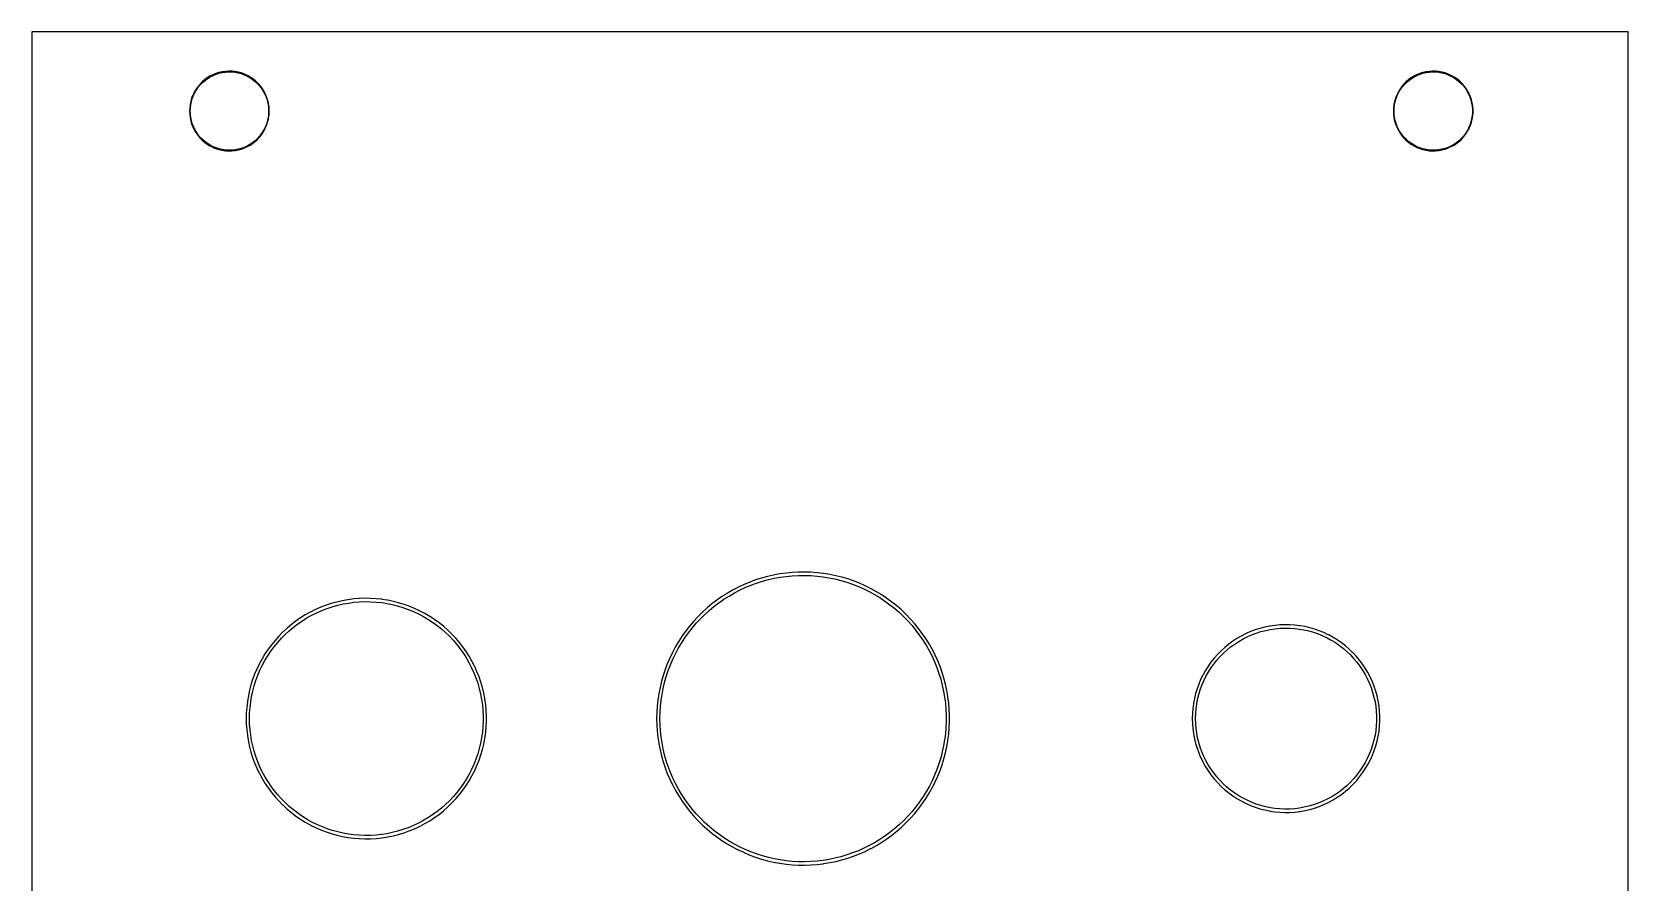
# Model space of a CAD drawing. Extents: x 1 to 62, y 0 to 129.
# Drawn here: x 1.3 to 61.9, y 96.6 to 128.8 of the extents above; entities that cross this region are included whole.
import ezdxf

# ---------------------------------------------------------------- set-up
doc = ezdxf.new("R2010")
doc.units = 0

msp = doc.modelspace()

# ---------------------------------------------------------------- linework, layer by layer
at = {"color": 34, "true_color": 0x008000}
for points in [[(1.27, 0.3175, 0), (61.88964, 0.3175, 0), (61.88964, 128.81864, 0), (1.27, 128.81864, 0), (1.27, 0.3175, 0)], [(8.61821, 127.32257, 0), (8.4963, 127.30479, 0), (8.49236, 127.30417, 0), (8.37299, 127.27623, 0), (8.25615, 127.24067, 0), (8.14185, 127.19495, 0), (8.13831, 127.19315, 0), (8.02909, 127.13727, 0), (7.92495, 127.07377, 0), (7.82843, 127.00011, 0), (7.73445, 126.91883, 0), (7.64528, 126.82966, 0), (7.56908, 126.73568, 0), (7.49796, 126.63662, 0), (7.43446, 126.52994, 0), (7.43266, 126.5264, 0), (7.38186, 126.41464, 0), (7.33614, 126.30034, 0), (7.30312, 126.1835, 0), (7.27772, 126.06412, 0), (7.27709, 126.0602, 0), (7.26186, 125.93828, 0), (7.25678, 125.81636, 0), (7.26186, 125.69443, 0), (7.27709, 125.57252, 0), (7.27772, 125.56859, 0), (7.30312, 125.44921, 0), (7.33614, 125.33237, 0), (7.38186, 125.21807, 0), (7.43266, 125.10631, 0), (7.43446, 125.10277, 0), (7.49796, 124.99609, 0), (7.56908, 124.89703, 0), (7.64528, 124.80305, 0), (7.73445, 124.71388, 0), (7.82843, 124.6326, 0), (7.92495, 124.55894, 0), (8.02909, 124.49544, 0), (8.13831, 124.43956, 0), (8.14185, 124.43776, 0), (8.25615, 124.39204, 0), (8.37299, 124.35648, 0), (8.49236, 124.32854, 0), (8.4963, 124.32792, 0), (8.61821, 124.31013, 0), (8.74014, 124.30252, 0), (8.86206, 124.30506, 0), (8.98398, 124.31776, 0), (8.9879, 124.31838, 0), (9.10981, 124.34124, 0), (9.22666, 124.37172, 0), (9.34096, 124.4149, 0), (9.45271, 124.4657, 0), (9.45626, 124.4675, 0), (9.56293, 124.52592, 0), (9.66454, 124.5945, 0), (9.76106, 124.6707, 0), (9.84995, 124.75452, 0), (9.85277, 124.75733, 0), (9.93404, 124.84877, 0), (10.01024, 124.94529, 0), (10.07629, 125.04943, 0), (10.13217, 125.15865, 0), (10.13397, 125.16219, 0), (10.18477, 125.27395, 0), (10.22287, 125.38825, 0), (10.25334, 125.50763, 0), (10.27366, 125.62955, 0), (10.2743, 125.63348, 0), (10.28445, 125.75539, 0), (10.28445, 125.87732, 0), (10.2743, 125.99924, 0), (10.27366, 126.00316, 0), (10.25334, 126.12508, 0), (10.22287, 126.24446, 0), (10.18477, 126.35876, 0), (10.13397, 126.47052, 0), (10.13217, 126.47406, 0), (10.07629, 126.58328, 0), (10.01024, 126.68742, 0), (9.93404, 126.78394, 0), (9.85277, 126.87538, 0), (9.84995, 126.87819, 0), (9.76106, 126.96201, 0), (9.66454, 127.03821, 0), (9.56293, 127.10679, 0), (9.45626, 127.16521, 0), (9.45271, 127.16701, 0), (9.34096, 127.21781, 0), (9.22666, 127.26099, 0), (9.10981, 127.29147, 0), (8.9879, 127.31433, 0), (8.98398, 127.31495, 0), (8.86206, 127.32766, 0), (8.74014, 127.3302, 0), (8.61821, 127.32257, 0)], [(8.98258, 124.343, 0), (8.86206, 124.33045, 0), (8.74014, 124.32792, 0), (8.61821, 124.33553, 0), (8.49967, 124.35282, 0), (8.38083, 124.38063, 0), (8.26399, 124.41619, 0), (8.14984, 124.46185, 0), (8.04402, 124.51599, 0), (7.93988, 124.57949, 0), (7.84336, 124.65315, 0), (7.74938, 124.73443, 0), (7.66583, 124.81798, 0), (7.58963, 124.91196, 0), (7.51851, 125.01102, 0), (7.45582, 125.11634, 0), (7.40601, 125.22592, 0), (7.36029, 125.34022, 0), (7.32727, 125.45706, 0), (7.30219, 125.57496, 0), (7.28725, 125.69443, 0), (7.28218, 125.81636, 0), (7.28725, 125.93828, 0), (7.30218, 126.05774, 0), (7.32727, 126.17565, 0), (7.36029, 126.29249, 0), (7.40601, 126.40679, 0), (7.45582, 126.51637, 0), (7.51851, 126.62169, 0), (7.58963, 126.72075, 0), (7.66583, 126.81473, 0), (7.74938, 126.89828, 0), (7.84336, 126.97956, 0), (7.93988, 127.05322, 0), (8.04402, 127.11672, 0), (8.14984, 127.17086, 0), (8.26399, 127.21652, 0), (8.38083, 127.25208, 0), (8.49967, 127.27989, 0), (8.61821, 127.29718, 0), (8.74014, 127.3048, 0), (8.86206, 127.30226, 0), (8.98258, 127.28971, 0), (9.10197, 127.26732, 0), (9.21881, 127.23684, 0), (9.33311, 127.19366, 0), (9.44338, 127.14354, 0), (9.54801, 127.08624, 0), (9.6496, 127.01766, 0), (9.74613, 126.94146, 0), (9.8331, 126.85946, 0), (9.9135, 126.76901, 0), (9.98969, 126.67249, 0), (10.05574, 126.56835, 0), (10.10982, 126.46265, 0), (10.16062, 126.35091, 0), (10.19872, 126.23661, 0), (10.2292, 126.11723, 0), (10.2489, 125.99906, 0), (10.25905, 125.87732, 0), (10.25905, 125.75539, 0), (10.24889, 125.63364, 0), (10.2292, 125.51548, 0), (10.19872, 125.3961, 0), (10.16062, 125.2818, 0), (10.10981, 125.17004, 0), (10.05574, 125.06436, 0), (9.98969, 124.96022, 0), (9.9135, 124.8637, 0), (9.8331, 124.77325, 0), (9.74613, 124.69125, 0), (9.6496, 124.61505, 0), (9.54801, 124.54647, 0), (9.44338, 124.48917, 0), (9.33311, 124.43905, 0), (9.21881, 124.39587, 0), (9.10197, 124.36539, 0), (8.98258, 124.343, 0)], [(54.33822, 127.32257, 0), (54.2163, 127.30479, 0), (54.21237, 127.30417, 0), (54.09299, 127.27623, 0), (53.97615, 127.24067, 0), (53.86185, 127.19495, 0), (53.85831, 127.19315, 0), (53.74909, 127.13727, 0), (53.64495, 127.07377, 0), (53.54843, 127.00011, 0), (53.45445, 126.91883, 0), (53.36528, 126.82966, 0), (53.28908, 126.73568, 0), (53.21796, 126.63662, 0), (53.15446, 126.52994, 0), (53.15266, 126.5264, 0), (53.10186, 126.41464, 0), (53.05614, 126.30034, 0), (53.02312, 126.1835, 0), (52.99772, 126.06412, 0), (52.9971, 126.0602, 0), (52.98185, 125.93828, 0), (52.97677, 125.81636, 0), (52.98185, 125.69443, 0), (52.9971, 125.57252, 0), (52.99772, 125.56859, 0), (53.02312, 125.44921, 0), (53.05614, 125.33237, 0), (53.10186, 125.21807, 0), (53.15266, 125.10631, 0), (53.15446, 125.10277, 0), (53.21796, 124.99609, 0), (53.28908, 124.89703, 0), (53.36528, 124.80305, 0), (53.45445, 124.71388, 0), (53.54843, 124.6326, 0), (53.64495, 124.55894, 0), (53.74909, 124.49544, 0), (53.85831, 124.43956, 0), (53.86185, 124.43776, 0), (53.97615, 124.39204, 0), (54.09299, 124.35648, 0), (54.21237, 124.32854, 0), (54.2163, 124.32792, 0), (54.33822, 124.31013, 0), (54.46014, 124.30252, 0), (54.58205, 124.30506, 0), (54.70398, 124.31776, 0), (54.7079, 124.31838, 0), (54.82982, 124.34124, 0), (54.94666, 124.37172, 0), (55.06096, 124.4149, 0), (55.17272, 124.4657, 0), (55.17626, 124.4675, 0), (55.28294, 124.52592, 0), (55.38454, 124.5945, 0), (55.48106, 124.6707, 0), (55.56996, 124.75452, 0), (55.57277, 124.75733, 0), (55.65405, 124.84877, 0), (55.73025, 124.94529, 0), (55.79629, 125.04943, 0), (55.85217, 125.15865, 0), (55.85397, 125.16219, 0), (55.90477, 125.27395, 0), (55.94287, 125.38825, 0), (55.97335, 125.50763, 0), (55.99367, 125.62955, 0), (55.9943, 125.63348, 0), (56.00446, 125.75539, 0), (56.00446, 125.87732, 0), (55.9943, 125.99924, 0), (55.99367, 126.00316, 0), (55.97335, 126.12508, 0), (55.94287, 126.24446, 0), (55.90477, 126.35876, 0), (55.85397, 126.47052, 0), (55.85217, 126.47406, 0), (55.79629, 126.58328, 0), (55.73025, 126.68742, 0), (55.65405, 126.78394, 0), (55.57277, 126.87538, 0), (55.56996, 126.87819, 0), (55.48106, 126.96201, 0), (55.38454, 127.03821, 0), (55.28294, 127.10679, 0), (55.17626, 127.16521, 0), (55.17272, 127.16701, 0), (55.06096, 127.21781, 0), (54.94666, 127.26099, 0), (54.82982, 127.29147, 0), (54.7079, 127.31433, 0), (54.70398, 127.31495, 0), (54.58205, 127.32766, 0), (54.46014, 127.3302, 0), (54.33822, 127.32257, 0)], [(54.70258, 124.343, 0), (54.58205, 124.33045, 0), (54.46014, 124.32792, 0), (54.33822, 124.33553, 0), (54.21967, 124.35282, 0), (54.10084, 124.38063, 0), (53.984, 124.41619, 0), (53.8698, 124.46187, 0), (53.76402, 124.51599, 0), (53.65988, 124.57949, 0), (53.56336, 124.65315, 0), (53.46938, 124.73443, 0), (53.38583, 124.81798, 0), (53.30963, 124.91196, 0), (53.23851, 125.01102, 0), (53.17582, 125.11634, 0), (53.12601, 125.22592, 0), (53.08029, 125.34022, 0), (53.04727, 125.45706, 0), (53.02221, 125.57485, 0), (53.00725, 125.69443, 0), (53.00218, 125.81636, 0), (53.00725, 125.93828, 0), (53.02221, 126.05785, 0), (53.04727, 126.17565, 0), (53.08029, 126.29249, 0), (53.12601, 126.40679, 0), (53.17582, 126.51637, 0), (53.23851, 126.62169, 0), (53.30963, 126.72075, 0), (53.38583, 126.81473, 0), (53.46938, 126.89828, 0), (53.56336, 126.97956, 0), (53.65988, 127.05322, 0), (53.76402, 127.11672, 0), (53.8698, 127.17084, 0), (53.984, 127.21652, 0), (54.10084, 127.25208, 0), (54.21967, 127.27989, 0), (54.33822, 127.29718, 0), (54.46014, 127.3048, 0), (54.58205, 127.30226, 0), (54.70258, 127.28971, 0), (54.82197, 127.26732, 0), (54.93881, 127.23684, 0), (55.05311, 127.19366, 0), (55.16338, 127.14354, 0), (55.26801, 127.08624, 0), (55.36961, 127.01766, 0), (55.46613, 126.94146, 0), (55.5531, 126.85946, 0), (55.6335, 126.76901, 0), (55.7097, 126.67249, 0), (55.77574, 126.56835, 0), (55.82991, 126.46247, 0), (55.88062, 126.35091, 0), (55.91872, 126.23661, 0), (55.9492, 126.11723, 0), (55.96893, 125.99882, 0), (55.97906, 125.87732, 0), (55.97906, 125.75539, 0), (55.96893, 125.63388, 0), (55.9492, 125.51548, 0), (55.91872, 125.3961, 0), (55.88062, 125.2818, 0), (55.82991, 125.17024, 0), (55.77574, 125.06436, 0), (55.7097, 124.96022, 0), (55.6335, 124.8637, 0), (55.5531, 124.77325, 0), (55.46613, 124.69125, 0), (55.36961, 124.61505, 0), (55.26801, 124.54647, 0), (55.16338, 124.48917, 0), (55.05311, 124.43905, 0), (54.93881, 124.39587, 0), (54.82197, 124.36539, 0), (54.70258, 124.343, 0)], [(30.38347, 108.3183, 0), (30.14726, 108.3056, 0), (29.91357, 108.28274, 0), (29.6799, 108.24972, 0), (29.66027, 108.24661, 0), (29.42913, 108.20597, 0), (29.20053, 108.15263, 0), (28.97447, 108.09167, 0), (28.75095, 108.01801, 0), (28.52997, 107.93673, 0), (28.31407, 107.84783, 0), (28.10071, 107.74623, 0), (28.08301, 107.73721, 0), (27.87473, 107.63053, 0), (27.67153, 107.51115, 0), (27.47341, 107.38669, 0), (27.28037, 107.25207, 0), (27.09241, 107.10983, 0), (26.91207, 106.95743, 0), (26.73935, 106.79995, 0), (26.57171, 106.63485, 0), (26.55766, 106.6208, 0), (26.39764, 106.44808, 0), (26.24524, 106.27028, 0), (26.10046, 106.08486, 0), (25.9633, 105.89436, 0), (25.8363, 105.69624, 0), (25.71692, 105.49304, 0), (25.60516, 105.2873, 0), (25.59614, 105.2696, 0), (25.49454, 105.05624, 0), (25.40056, 104.84034, 0), (25.31674, 104.6219, 0), (25.24308, 104.39838, 0), (25.17958, 104.17232, 0), (25.1237, 103.94372, 0), (25.08052, 103.71258, 0), (25.07741, 103.69295, 0), (25.04185, 103.46181, 0), (25.01646, 103.22814, 0), (25.00121, 102.99445, 0), (24.99613, 102.75824, 0), (25.00121, 102.52201, 0), (25.01646, 102.28834, 0), (25.04185, 102.05466, 0), (25.04197, 102.05388, 0), (25.07741, 101.82351, 0), (25.08052, 101.80389, 0), (25.1237, 101.57275, 0), (25.17958, 101.34415, 0), (25.24308, 101.11809, 0), (25.31674, 100.89457, 0), (25.40056, 100.67613, 0), (25.49454, 100.46023, 0), (25.59614, 100.24687, 0), (25.60516, 100.22917, 0), (25.71692, 100.02343, 0), (25.8363, 99.82023, 0), (25.9633, 99.62211, 0), (26.10046, 99.43161, 0), (26.24524, 99.24619, 0), (26.39764, 99.06839, 0), (26.55766, 98.89567, 0), (26.57171, 98.88162, 0), (26.73935, 98.71652, 0), (26.91207, 98.55904, 0), (27.09241, 98.40664, 0), (27.28037, 98.2644, 0), (27.47341, 98.12978, 0), (27.67153, 98.00532, 0), (27.87473, 97.88594, 0), (28.08301, 97.77926, 0), (28.10071, 97.77024, 0), (28.31407, 97.66864, 0), (28.52997, 97.57974, 0), (28.75095, 97.49846, 0), (28.97447, 97.4248, 0), (29.20053, 97.36384, 0), (29.42913, 97.3105, 0), (29.66027, 97.26986, 0), (29.6799, 97.26676, 0), (29.91357, 97.23373, 0), (30.14726, 97.21087, 0), (30.38347, 97.19818, 0), (30.61716, 97.19563, 0), (30.85337, 97.20326, 0), (31.08705, 97.22103, 0), (31.32074, 97.24897, 0), (31.34036, 97.25208, 0), (31.5715, 97.29018, 0), (31.80264, 97.3359, 0), (32.03123, 97.39432, 0), (32.25475, 97.46036, 0), (32.47828, 97.53656, 0), (32.69672, 97.62292, 0), (32.91008, 97.7169, 0), (33.1209, 97.82358, 0), (33.13859, 97.8326, 0), (33.34688, 97.94436, 0), (33.54754, 98.06628, 0), (33.74311, 98.19582, 0), (33.93108, 98.33552, 0), (34.1165, 98.48284, 0), (34.2943, 98.63524, 0), (34.46448, 98.7978, 0), (34.47853, 98.81185, 0), (34.64109, 98.97949, 0), (34.79857, 99.15729, 0), (34.94589, 99.33763, 0), (35.08559, 99.52559, 0), (35.21767, 99.72117, 0), (35.34212, 99.92183, 0), (35.45897, 100.12503, 0), (35.46799, 100.14273, 0), (35.57331, 100.35089, 0), (35.57466, 100.35355, 0), (35.67119, 100.56691, 0), (35.76009, 100.78535, 0), (35.83883, 101.00633, 0), (35.90741, 101.22985, 0), (35.96582, 101.45845, 0), (36.01663, 101.68705, 0), (36.05727, 101.91819, 0), (36.06037, 101.93782, 0), (36.09086, 102.1715, 0), (36.11117, 102.40517, 0), (36.12133, 102.6414, 0), (36.12133, 102.87508, 0), (36.11117, 103.11129, 0), (36.09086, 103.34498, 0), (36.06037, 103.57865, 0), (36.05727, 103.59828, 0), (36.01663, 103.82942, 0), (35.96582, 104.05802, 0), (35.90741, 104.28662, 0), (35.83883, 104.51014, 0), (35.76009, 104.73112, 0), (35.67119, 104.94956, 0), (35.57466, 105.16292, 0), (35.46799, 105.37374, 0), (35.45897, 105.39144, 0), (35.34212, 105.59464, 0), (35.21767, 105.7953, 0), (35.08559, 105.99088, 0), (34.94589, 106.17884, 0), (34.79857, 106.35918, 0), (34.64109, 106.53698, 0), (34.47853, 106.70462, 0), (34.46448, 106.71867, 0), (34.2943, 106.88123, 0), (34.11651, 107.03362, 0), (34.1165, 107.03363, 0), (33.93108, 107.18095, 0), (33.74311, 107.32065, 0), (33.54754, 107.45019, 0), (33.34434, 107.57211, 0), (33.13859, 107.68387, 0), (33.1209, 107.69289, 0), (32.91008, 107.79957, 0), (32.69672, 107.89355, 0), (32.47828, 107.97991, 0), (32.25475, 108.05611, 0), (32.03123, 108.12215, 0), (31.80264, 108.18057, 0), (31.5715, 108.22629, 0), (31.34036, 108.26439, 0), (31.32074, 108.2675, 0), (31.08705, 108.29544, 0), (30.85337, 108.31322, 0), (30.61716, 108.32084, 0), (30.38347, 108.3183, 0)], [(31.08705, 97.34804, 0), (30.85337, 97.33026, 0), (30.61716, 97.32264, 0), (30.38347, 97.32518, 0), (30.14726, 97.33788, 0), (29.91357, 97.36074, 0), (29.68974, 97.39237, 0), (29.46838, 97.43129, 0), (29.23978, 97.48463, 0), (29.01372, 97.54559, 0), (28.7902, 97.61925, 0), (28.56922, 97.70053, 0), (28.35332, 97.78943, 0), (28.14123, 97.89042, 0), (27.94938, 97.98869, 0), (27.74618, 98.10807, 0), (27.54806, 98.23253, 0), (27.35502, 98.36715, 0), (27.16706, 98.50939, 0), (26.98672, 98.66179, 0), (26.814, 98.81927, 0), (26.65816, 98.97275, 0), (26.50039, 99.14304, 0), (26.34799, 99.32084, 0), (26.20321, 99.50626, 0), (26.06605, 99.69676, 0), (25.93905, 99.89488, 0), (25.81967, 100.09808, 0), (25.7127, 100.295, 0), (25.61533, 100.49948, 0), (25.52135, 100.71538, 0), (25.43753, 100.93382, 0), (25.36387, 101.15734, 0), (25.30037, 101.3834, 0), (25.24449, 101.612, 0), (25.20182, 101.84041, 0), (25.16886, 102.05466, 0), (25.14346, 102.28834, 0), (25.12822, 102.52201, 0), (25.12314, 102.75824, 0), (25.12822, 102.99445, 0), (25.14346, 103.22814, 0), (25.16886, 103.46181, 0), (25.20183, 103.67611, 0), (25.24449, 103.90447, 0), (25.30037, 104.13307, 0), (25.36387, 104.35913, 0), (25.43753, 104.58265, 0), (25.52135, 104.80109, 0), (25.61533, 105.01699, 0), (25.7127, 105.22147, 0), (25.81967, 105.41839, 0), (25.93905, 105.62159, 0), (26.06605, 105.81971, 0), (26.20321, 106.01021, 0), (26.34799, 106.19563, 0), (26.50039, 106.37343, 0), (26.65816, 106.54372, 0), (26.814, 106.6972, 0), (26.98672, 106.85468, 0), (27.16706, 107.00708, 0), (27.35502, 107.14932, 0), (27.54806, 107.28394, 0), (27.74618, 107.4084, 0), (27.94938, 107.52778, 0), (28.14123, 107.62605, 0), (28.35332, 107.72704, 0), (28.56922, 107.81594, 0), (28.7902, 107.89722, 0), (29.01372, 107.97088, 0), (29.23978, 108.03184, 0), (29.46838, 108.08518, 0), (29.68975, 108.1241, 0), (29.91357, 108.15574, 0), (30.14726, 108.17859, 0), (30.38347, 108.19129, 0), (30.61716, 108.19384, 0), (30.85337, 108.18622, 0), (31.08705, 108.16843, 0), (31.31796, 108.14082, 0), (31.53225, 108.1055, 0), (31.76339, 108.05978, 0), (31.99199, 108.00136, 0), (32.21551, 107.93532, 0), (32.43903, 107.85912, 0), (32.65747, 107.77276, 0), (32.87083, 107.67878, 0), (33.06565, 107.58019, 0), (33.26968, 107.46936, 0), (33.47289, 107.34744, 0), (33.66847, 107.2179, 0), (33.85643, 107.0782, 0), (34.04184, 106.93088, 0), (34.21965, 106.77848, 0), (34.38405, 106.62144, 0), (34.53834, 106.46233, 0), (34.69581, 106.28453, 0), (34.84314, 106.10419, 0), (34.98284, 105.91623, 0), (35.11492, 105.72065, 0), (35.23937, 105.51999, 0), (35.35569, 105.31771, 0), (35.45388, 105.12367, 0), (35.5504, 104.91031, 0), (35.6393, 104.69187, 0), (35.71804, 104.47089, 0), (35.78662, 104.24737, 0), (35.84503, 104.01877, 0), (35.89584, 103.79017, 0), (35.93438, 103.57095, 0), (35.96385, 103.34498, 0), (35.98418, 103.11129, 0), (35.99434, 102.87508, 0), (35.99434, 102.6414, 0), (35.98418, 102.40517, 0), (35.96385, 102.1715, 0), (35.93438, 101.94552, 0), (35.89584, 101.7263, 0), (35.84503, 101.4977, 0), (35.78662, 101.2691, 0), (35.71804, 101.04558, 0), (35.6393, 100.8246, 0), (35.5504, 100.60616, 0), (35.45388, 100.3928, 0), (35.35569, 100.19876, 0), (35.23937, 99.99648, 0), (35.11492, 99.79582, 0), (34.98284, 99.60024, 0), (34.84314, 99.41228, 0), (34.69581, 99.23194, 0), (34.53834, 99.05414, 0), (34.38405, 98.89503, 0), (34.21965, 98.73799, 0), (34.04184, 98.58559, 0), (33.85643, 98.43827, 0), (33.66847, 98.29857, 0), (33.47289, 98.16903, 0), (33.27223, 98.04711, 0), (33.06602, 97.93646, 0), (32.87083, 97.83769, 0), (32.65747, 97.74371, 0), (32.43903, 97.65735, 0), (32.21551, 97.58115, 0), (31.99199, 97.51511, 0), (31.76339, 97.45669, 0), (31.53225, 97.41097, 0), (31.31796, 97.37565, 0), (31.08705, 97.34804, 0)], [(13.70329, 107.315, 0), (13.49247, 107.29722, 0), (13.28166, 107.26928, 0), (13.26203, 107.26617, 0), (13.05375, 107.22807, 0), (12.84547, 107.18235, 0), (12.63973, 107.12393, 0), (12.43907, 107.05789, 0), (12.24095, 106.98169, 0), (12.24093, 106.98168, 0), (12.04537, 106.89533, 0), (11.85487, 106.80135, 0), (11.83717, 106.79233, 0), (11.65175, 106.69073, 0), (11.47141, 106.57643, 0), (11.29615, 106.45705, 0), (11.12597, 106.32751, 0), (10.96341, 106.19289, 0), (10.80593, 106.04811, 0), (10.79188, 106.03406, 0), (10.64456, 105.88166, 0), (10.50232, 105.72418, 0), (10.36769, 105.55908, 0), (10.2407, 105.3889, 0), (10.12132, 105.21364, 0), (10.0121, 105.03076, 0), (9.9105, 104.8428, 0), (9.90147, 104.8251, 0), (9.81004, 104.6346, 0), (9.72622, 104.43902, 0), (9.65255, 104.23836, 0), (9.58906, 104.0377, 0), (9.53318, 103.83196, 0), (9.49, 103.62368, 0), (9.45444, 103.41286, 0), (9.45134, 103.39324, 0), (9.42592, 103.18241, 0), (9.4107, 102.9716, 0), (9.40562, 102.75824, 0), (9.4107, 102.54488, 0), (9.42592, 102.33406, 0), (9.45134, 102.12324, 0), (9.45444, 102.10361, 0), (9.49, 101.89279, 0), (9.53318, 101.68451, 0), (9.58906, 101.47877, 0), (9.65255, 101.27811, 0), (9.72622, 101.07745, 0), (9.81004, 100.88187, 0), (9.90147, 100.69137, 0), (9.9105, 100.67367, 0), (10.0121, 100.48571, 0), (10.12132, 100.30283, 0), (10.2407, 100.12757, 0), (10.36769, 99.95739, 0), (10.50232, 99.79229, 0), (10.64456, 99.63481, 0), (10.79188, 99.48241, 0), (10.80593, 99.46836, 0), (10.96341, 99.32358, 0), (11.12597, 99.18896, 0), (11.29615, 99.05942, 0), (11.47141, 98.94004, 0), (11.65175, 98.82574, 0), (11.83717, 98.72414, 0), (11.85487, 98.71512, 0), (12.04537, 98.62114, 0), (12.24095, 98.53478, 0), (12.43907, 98.45858, 0), (12.63973, 98.39254, 0), (12.84547, 98.33412, 0), (13.05375, 98.2884, 0), (13.26203, 98.2503, 0), (13.28166, 98.2472, 0), (13.49247, 98.21926, 0), (13.70329, 98.20147, 0), (13.91666, 98.19385, 0), (14.13002, 98.1964, 0), (14.34083, 98.2091, 0), (14.55419, 98.23195, 0), (14.57382, 98.23506, 0), (14.7821, 98.26808, 0), (14.99038, 98.30872, 0), (15.19612, 98.36206, 0), (15.40186, 98.42302, 0), (15.59998, 98.49414, 0), (15.7981, 98.57542, 0), (15.99114, 98.66686, 0), (16.00884, 98.67588, 0), (16.1968, 98.77494, 0), (16.37968, 98.88162, 0), (16.55748, 98.99846, 0), (16.7302, 99.12292, 0), (16.8953, 99.255, 0), (17.05531, 99.3947, 0), (17.20771, 99.54202, 0), (17.22177, 99.55607, 0), (17.36909, 99.71101, 0), (17.50625, 99.87357, 0), (17.63833, 100.04121, 0), (17.76025, 100.21393, 0), (17.87455, 100.39427, 0), (17.97869, 100.57969, 0), (18.07775, 100.76765, 0), (18.08677, 100.78535, 0), (18.17313, 100.97839, 0), (18.25187, 101.17651, 0), (18.32045, 101.37717, 0), (18.38141, 101.58291, 0), (18.42967, 101.78865, 0), (18.47031, 101.99693, 0), (18.47342, 102.01656, 0), (18.50388, 102.22737, 0), (18.50388, 102.22738, 0), (18.52422, 102.44074, 0), (18.53437, 102.65156, 0), (18.53437, 102.86492, 0), (18.52422, 103.07573, 0), (18.50388, 103.28909, 0), (18.47342, 103.49991, 0), (18.47031, 103.51954, 0), (18.42967, 103.72782, 0), (18.38141, 103.93356, 0), (18.32045, 104.1393, 0), (18.25187, 104.33996, 0), (18.17313, 104.53808, 0), (18.08677, 104.73112, 0), (18.07775, 104.74882, 0), (17.97869, 104.93678, 0), (17.87455, 105.1222, 0), (17.76025, 105.30254, 0), (17.63833, 105.47526, 0), (17.50625, 105.6429, 0), (17.36909, 105.80546, 0), (17.22177, 105.9604, 0), (17.20771, 105.97445, 0), (17.05531, 106.12177, 0), (16.89531, 106.26146, 0), (16.8953, 106.26147, 0), (16.7302, 106.39355, 0), (16.55748, 106.51801, 0), (16.37968, 106.63485, 0), (16.1968, 106.74153, 0), (16.00884, 106.84059, 0), (15.99114, 106.84961, 0), (15.7981, 106.94105, 0), (15.59998, 107.02233, 0), (15.40186, 107.09345, 0), (15.19612, 107.15441, 0), (14.99038, 107.20775, 0), (14.7821, 107.24839, 0), (14.76248, 107.2515, 0), (14.57382, 107.28141, 0), (14.55419, 107.28452, 0), (14.34083, 107.30738, 0), (14.13002, 107.32007, 0), (13.91666, 107.32262, 0), (13.70329, 107.315, 0)], [(14.34083, 98.3361, 0), (14.13002, 98.3234, 0), (13.91666, 98.32086, 0), (13.70329, 98.32848, 0), (13.49247, 98.34626, 0), (13.29117, 98.37294, 0), (13.093, 98.40919, 0), (12.88472, 98.45491, 0), (12.67898, 98.51333, 0), (12.47832, 98.57937, 0), (12.2802, 98.65557, 0), (12.08462, 98.74193, 0), (11.90655, 98.82978, 0), (11.7264, 98.92849, 0), (11.54606, 99.04279, 0), (11.3708, 99.16217, 0), (11.20062, 99.29171, 0), (11.03807, 99.42632, 0), (11.03806, 99.42633, 0), (10.88479, 99.56724, 0), (10.74731, 99.70946, 0), (10.60507, 99.86694, 0), (10.47045, 100.03204, 0), (10.34345, 100.20222, 0), (10.22406, 100.37748, 0), (10.11485, 100.56036, 0), (10.018, 100.73951, 0), (9.93083, 100.92112, 0), (9.847, 101.1167, 0), (9.77335, 101.31736, 0), (9.70985, 101.51802, 0), (9.65396, 101.72376, 0), (9.61079, 101.93204, 0), (9.57777, 102.12779, 0), (9.55293, 102.33406, 0), (9.53769, 102.54488, 0), (9.53262, 102.75824, 0), (9.53769, 102.9716, 0), (9.55293, 103.18241, 0), (9.57777, 103.38866, 0), (9.61079, 103.58443, 0), (9.65396, 103.79271, 0), (9.70985, 103.99845, 0), (9.77335, 104.19911, 0), (9.847, 104.39977, 0), (9.93083, 104.59535, 0), (10.018, 104.77696, 0), (10.11485, 104.95611, 0), (10.22406, 105.13899, 0), (10.34345, 105.31425, 0), (10.47045, 105.48443, 0), (10.60507, 105.64953, 0), (10.74731, 105.80701, 0), (10.88479, 105.94923, 0), (11.03806, 106.09014, 0), (11.20062, 106.22476, 0), (11.3708, 106.3543, 0), (11.54606, 106.47368, 0), (11.7264, 106.58798, 0), (11.90655, 106.68669, 0), (12.08462, 106.77454, 0), (12.2802, 106.8609, 0), (12.47832, 106.9371, 0), (12.67898, 107.00314, 0), (12.88472, 107.06156, 0), (13.093, 107.10728, 0), (13.29117, 107.14353, 0), (13.49247, 107.17021, 0), (13.70329, 107.18799, 0), (13.91666, 107.19562, 0), (14.13002, 107.19307, 0), (14.34083, 107.18037, 0), (14.55399, 107.15754, 0), (14.74285, 107.1276, 0), (14.95113, 107.08696, 0), (15.15687, 107.03362, 0), (15.36261, 106.97266, 0), (15.56073, 106.90154, 0), (15.75885, 106.82026, 0), (15.94611, 106.73156, 0), (16.12215, 106.63878, 0), (16.30502, 106.5321, 0), (16.48283, 106.41526, 0), (16.65555, 106.2908, 0), (16.82065, 106.15872, 0), (16.98067, 106.01902, 0), (17.12453, 105.87996, 0), (17.26634, 105.73081, 0), (17.4035, 105.56825, 0), (17.53558, 105.40061, 0), (17.6575, 105.22789, 0), (17.7718, 105.04755, 0), (17.87594, 104.86213, 0), (17.96767, 104.68807, 0), (18.05234, 104.49883, 0), (18.13108, 104.30071, 0), (18.19966, 104.10005, 0), (18.26062, 103.89431, 0), (18.30887, 103.68857, 0), (18.34846, 103.48569, 0), (18.37689, 103.28909, 0), (18.39721, 103.07573, 0), (18.40737, 102.86492, 0), (18.40737, 102.65156, 0), (18.39721, 102.44074, 0), (18.37689, 102.22738, 0), (18.37689, 102.22737, 0), (18.34846, 102.03078, 0), (18.30887, 101.8279, 0), (18.26062, 101.62216, 0), (18.19966, 101.41642, 0), (18.13108, 101.21576, 0), (18.05234, 101.01764, 0), (17.96765, 100.82835, 0), (17.87594, 100.65434, 0), (17.7718, 100.46892, 0), (17.6575, 100.28858, 0), (17.53558, 100.11586, 0), (17.4035, 99.94822, 0), (17.26634, 99.78566, 0), (17.12453, 99.63651, 0), (16.98067, 99.49745, 0), (16.98066, 99.49744, 0), (16.82065, 99.35775, 0), (16.65555, 99.22567, 0), (16.48283, 99.10121, 0), (16.30502, 98.98437, 0), (16.12215, 98.87769, 0), (15.94611, 98.78491, 0), (15.75885, 98.69621, 0), (15.56073, 98.61493, 0), (15.36261, 98.54381, 0), (15.15687, 98.48285, 0), (14.95113, 98.42951, 0), (14.74285, 98.38887, 0), (14.55419, 98.35896, 0), (14.34083, 98.3361, 0)], [(48.6664, 106.31423, 0), (48.47844, 106.29646, 0), (48.29302, 106.26852, 0), (48.27339, 106.26541, 0), (48.08797, 106.22731, 0), (47.90763, 106.18159, 0), (47.72729, 106.12317, 0), (47.55203, 106.05713, 0), (47.37931, 105.98093, 0), (47.36161, 105.97191, 0), (47.19397, 105.88555, 0), (47.03141, 105.79157, 0), (46.87393, 105.68997, 0), (46.72153, 105.57821, 0), (46.72152, 105.5782, 0), (46.57675, 105.46137, 0), (46.57674, 105.46136, 0), (46.43705, 105.33437, 0), (46.423, 105.32032, 0), (46.29092, 105.1857, 0), (46.16646, 105.046, 0), (46.04962, 104.89868, 0), (45.94294, 104.74374, 0), (45.84134, 104.58626, 0), (45.7499, 104.42116, 0), (45.74088, 104.40346, 0), (45.65706, 104.23582, 0), (45.5834, 104.0631, 0), (45.5199, 103.8853, 0), (45.46402, 103.7075, 0), (45.42084, 103.52462, 0), (45.38528, 103.3392, 0), (45.38218, 103.31958, 0), (45.35678, 103.13415, 0), (45.34154, 102.94619, 0), (45.33646, 102.75824, 0), (45.34154, 102.57027, 0), (45.35678, 102.38232, 0), (45.38218, 102.1969, 0), (45.38528, 102.17727, 0), (45.42084, 101.99185, 0), (45.46402, 101.80897, 0), (45.5199, 101.63117, 0), (45.5834, 101.45337, 0), (45.65706, 101.28065, 0), (45.65741, 101.27996, 0), (45.74088, 101.11301, 0), (45.7499, 101.09531, 0), (45.84134, 100.93021, 0), (45.94294, 100.77273, 0), (46.04962, 100.61779, 0), (46.16646, 100.47047, 0), (46.29092, 100.33077, 0), (46.423, 100.19615, 0), (46.43705, 100.1821, 0), (46.57675, 100.0551, 0), (46.72153, 99.93826, 0), (46.87393, 99.8265, 0), (47.03141, 99.7249, 0), (47.19397, 99.63092, 0), (47.19436, 99.63072, 0), (47.36161, 99.54456, 0), (47.37931, 99.53554, 0), (47.55203, 99.45934, 0), (47.72729, 99.3933, 0), (47.90763, 99.33488, 0), (48.08797, 99.28916, 0), (48.27339, 99.25106, 0), (48.29302, 99.24796, 0), (48.47844, 99.22002, 0), (48.6664, 99.20223, 0), (48.85436, 99.19461, 0), (49.03978, 99.19716, 0), (49.22774, 99.20986, 0), (49.41569, 99.23271, 0), (49.43532, 99.23582, 0), (49.62074, 99.26884, 0), (49.80362, 99.31202, 0), (49.98396, 99.36282, 0), (50.16176, 99.42632, 0), (50.33448, 99.49744, 0), (50.50466, 99.57618, 0), (50.52236, 99.5852, 0), (50.68746, 99.67664, 0), (50.84748, 99.77316, 0), (51.00242, 99.87984, 0), (51.15228, 99.99668, 0), (51.29452, 100.1186, 0), (51.42914, 100.24814, 0), (51.44319, 100.26219, 0), (51.57019, 100.39935, 0), (51.69211, 100.54413, 0), (51.80387, 100.69399, 0), (51.91055, 100.85147, 0), (52.00707, 101.01149, 0), (52.09343, 101.17913, 0), (52.10245, 101.19683, 0), (52.18119, 101.36701, 0), (52.24977, 101.54227, 0), (52.30819, 101.72007, 0), (52.35899, 101.90041, 0), (52.39963, 102.08583, 0), (52.43011, 102.27125, 0), (52.43321, 102.29087, 0), (52.45354, 102.4763, 0), (52.4637, 102.66426, 0), (52.4637, 102.85221, 0), (52.45354, 103.04018, 0), (52.43321, 103.22559, 0), (52.43321, 103.2256, 0), (52.43011, 103.24522, 0), (52.39964, 103.43056, 0), (52.39963, 103.43064, 0), (52.35899, 103.61606, 0), (52.30819, 103.7964, 0), (52.24977, 103.9742, 0), (52.18119, 104.14946, 0), (52.10245, 104.31964, 0), (52.09343, 104.33734, 0), (52.00707, 104.50498, 0), (51.91055, 104.665, 0), (51.80387, 104.82248, 0), (51.69211, 104.97234, 0), (51.57019, 105.11712, 0), (51.44319, 105.25428, 0), (51.42914, 105.26833, 0), (51.29452, 105.39787, 0), (51.15228, 105.51979, 0), (51.00242, 105.63663, 0), (50.84748, 105.74331, 0), (50.68746, 105.83983, 0), (50.52236, 105.93127, 0), (50.50466, 105.94029, 0), (50.3345, 106.01902, 0), (50.33448, 106.01903, 0), (50.16178, 106.09014, 0), (50.16176, 106.09015, 0), (49.98396, 106.15365, 0), (49.80362, 106.20445, 0), (49.62074, 106.24763, 0), (49.43532, 106.28065, 0), (49.41569, 106.28375, 0), (49.22774, 106.30662, 0), (49.03978, 106.31932, 0), (48.85436, 106.32185, 0), (48.6664, 106.31423, 0)], [(49.22774, 99.33686, 0), (49.03978, 99.32416, 0), (48.85436, 99.32162, 0), (48.6664, 99.32924, 0), (48.47844, 99.34702, 0), (48.30984, 99.37243, 0), (48.12722, 99.40995, 0), (47.94688, 99.45567, 0), (47.76654, 99.51409, 0), (47.59128, 99.58013, 0), (47.41989, 99.65574, 0), (47.26862, 99.73367, 0), (47.10606, 99.82765, 0), (46.94858, 99.92925, 0), (46.79618, 100.04101, 0), (46.6514, 100.15785, 0), (46.51415, 100.28262, 0), (46.39367, 100.40542, 0), (46.26921, 100.54512, 0), (46.15237, 100.69244, 0), (46.04569, 100.84738, 0), (45.94409, 101.00486, 0), (45.8544, 101.1668, 0), (45.77785, 101.3199, 0), (45.70419, 101.49262, 0), (45.64069, 101.67042, 0), (45.58481, 101.84822, 0), (45.54163, 102.0311, 0), (45.50752, 102.20898, 0), (45.48378, 102.38232, 0), (45.46854, 102.57027, 0), (45.46346, 102.75824, 0), (45.46854, 102.94619, 0), (45.48378, 103.13415, 0), (45.50751, 103.30746, 0), (45.54163, 103.48537, 0), (45.58481, 103.66825, 0), (45.64069, 103.84605, 0), (45.70419, 104.02385, 0), (45.77785, 104.19657, 0), (45.8544, 104.34967, 0), (45.94409, 104.51161, 0), (46.04569, 104.66909, 0), (46.15237, 104.82403, 0), (46.26921, 104.97135, 0), (46.39367, 105.11105, 0), (46.51415, 105.23385, 0), (46.6514, 105.35862, 0), (46.79618, 105.47546, 0), (46.94858, 105.58722, 0), (47.10606, 105.68882, 0), (47.26862, 105.7828, 0), (47.41989, 105.86073, 0), (47.59128, 105.93634, 0), (47.76654, 106.00238, 0), (47.94688, 106.0608, 0), (48.12722, 106.10652, 0), (48.31002, 106.14408, 0), (48.47844, 106.16946, 0), (48.6664, 106.18723, 0), (48.85436, 106.19485, 0), (49.03978, 106.19232, 0), (49.22774, 106.17962, 0), (49.40888, 106.15758, 0), (49.58149, 106.12684, 0), (49.76437, 106.08366, 0), (49.94471, 106.03286, 0), (50.12251, 105.96936, 0), (50.29523, 105.89824, 0), (50.45682, 105.82347, 0), (50.61281, 105.73708, 0), (50.77283, 105.64056, 0), (50.92777, 105.53388, 0), (51.07763, 105.41704, 0), (51.21987, 105.29512, 0), (51.34494, 105.17477, 0), (51.46744, 105.04247, 0), (51.58936, 104.89769, 0), (51.70112, 104.74783, 0), (51.8078, 104.59035, 0), (51.90432, 104.43033, 0), (51.98253, 104.27852, 0), (52.0604, 104.11021, 0), (52.12898, 103.93495, 0), (52.1874, 103.75715, 0), (52.2382, 103.57681, 0), (52.27884, 103.39139, 0), (52.30647, 103.22328, 0), (52.32654, 103.04018, 0), (52.3367, 102.85221, 0), (52.3367, 102.66426, 0), (52.32654, 102.4763, 0), (52.30647, 102.29318, 0), (52.27884, 102.12508, 0), (52.2382, 101.93966, 0), (52.1874, 101.75932, 0), (52.12898, 101.58152, 0), (52.0604, 101.40626, 0), (51.98253, 101.23795, 0), (51.90432, 101.08614, 0), (51.8078, 100.92612, 0), (51.70112, 100.76864, 0), (51.58936, 100.61878, 0), (51.46744, 100.474, 0), (51.34494, 100.3417, 0), (51.21987, 100.22135, 0), (51.07763, 100.09943, 0), (50.92777, 99.98259, 0), (50.77283, 99.87591, 0), (50.61281, 99.77939, 0), (50.45682, 99.693, 0), (50.29523, 99.61823, 0), (50.12251, 99.54711, 0), (49.94471, 99.48361, 0), (49.76437, 99.43281, 0), (49.58149, 99.38963, 0), (49.40889, 99.35889, 0), (49.22774, 99.33686, 0)]]:
    msp.add_polyline3d(points, close=True, dxfattribs=at)
at = {"color": 5, "true_color": 0x0000ff}
msp.add_polyline3d([(61.88963, 0.3175, 0), (61.88963, 128.81863, 0), (1.27, 128.81863, 0), (1.27, 0.3175, 0), (61.88963, 0.3175, 0)], close=True, dxfattribs=at)

doc.saveas('drawing.dxf')
